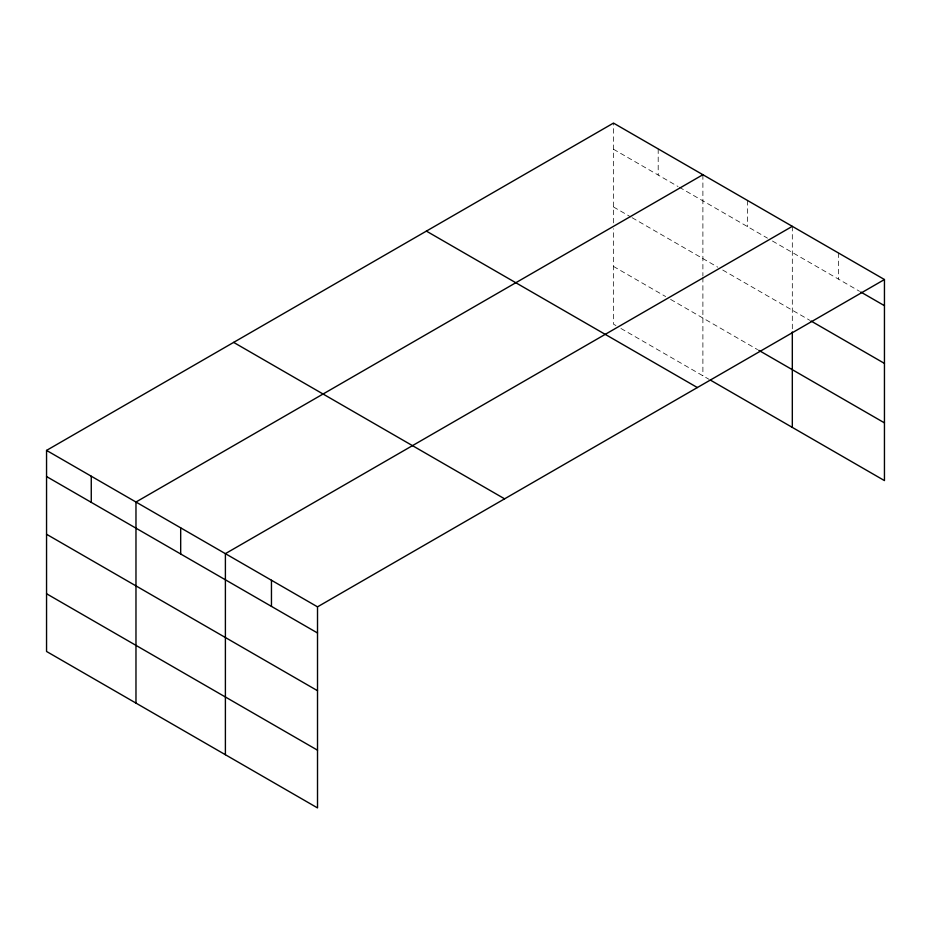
<?xml version="1.0" encoding="UTF-8"?>
<svg xmlns="http://www.w3.org/2000/svg" width="931" height="931" viewBox="0 0 931 931"><rect width="100%" height="100%" fill="white"/><g stroke="black" fill="none" stroke-linecap="round" stroke-linejoin="round"><path stroke-width="0.7" stroke-dasharray="4.66 3.49" d="M613.482 222.916L613.482 123.09M613.482 149.239L678.059 186.526M679.304 187.236L767.481 238.15M772.451 241.013L859.546 291.298M613.482 206.961L630.869 216.993M632.102 217.714L717.801 267.185M722.77 270.06L809.749 320.276M613.482 266.429L665.642 296.547M670.611 299.41L757.543 349.602M615.961 325.582L613.482 324.151L613.482 228.712M620.93 328.457L709.108 379.359M838.389 252.941L838.389 279.079M792.316 226.349L792.316 330.517M747.605 200.537L747.605 226.675M702.893 174.725L702.893 275.995M702.893 277.438L702.893 375.775M658.194 148.902L658.194 175.051"/><path stroke-width="1.4" d="M884.45 279.533L613.482 123.09L46.55 450.406L46.55 651.467L317.518 807.91L317.518 606.849L884.45 279.533L884.45 480.594L710.353 380.081M702.893 174.725L135.973 502.03L135.973 703.091M792.316 226.349L225.395 553.654L225.395 754.715M860.791 292.02L884.45 305.682M810.994 320.997L884.45 363.404M758.788 350.324L884.45 422.872M426.386 231.109L697.366 387.552M233.634 342.387L504.614 498.841M46.55 450.406L317.518 606.849M46.55 476.544L317.518 632.987M46.55 534.266L317.518 690.709M46.55 593.745L317.518 750.188M792.316 331.971L792.316 427.399M271.456 580.257L271.456 606.395M180.684 527.842L180.684 553.992M91.261 476.218L91.261 502.356"/></g></svg>
